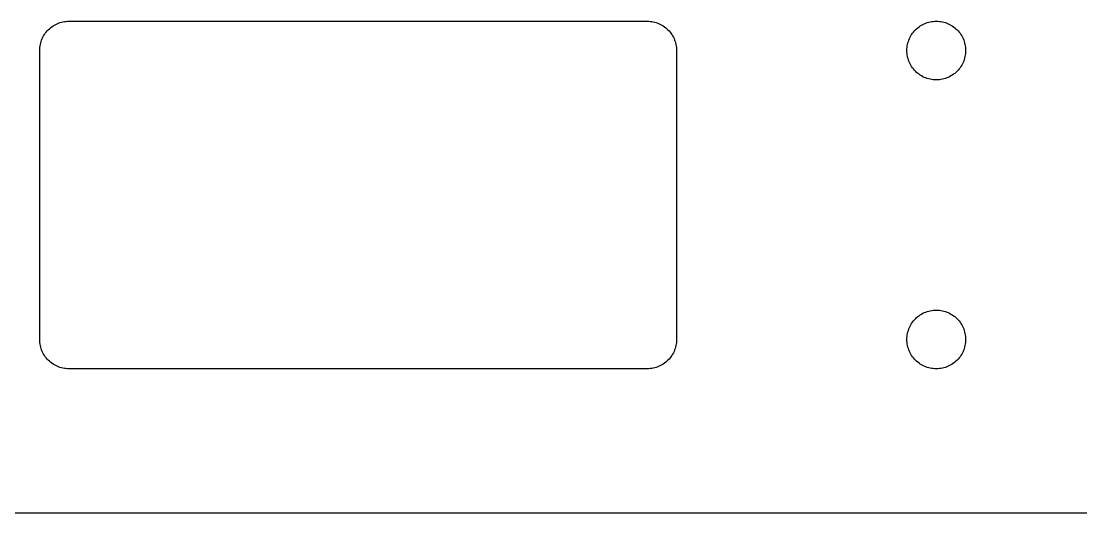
# Model space of a CAD drawing. Header units: metres. Extents: x 0 to 406, y 0 to 165.
# Drawn here: x 86.8 to 203.2, y 0 to 54 of the extents above; entities that cross this region are included whole.
import ezdxf

# ---------------------------------------------------------------- set-up
doc = ezdxf.new("R2010")
doc.units = ezdxf.units.M

msp = doc.modelspace()

# ---------------------------------------------------------------- linework, layer by layer
for p, q in [((90.3185, 53.5047), (90.4625, 53.5929)), ((90.4625, 53.5929), (90.6109, 53.6735)), ((90.6109, 53.6735), (90.7633, 53.7462)), ((90.7633, 53.7462), (90.9193, 53.8108)), ((90.9193, 53.8108), (91.0784, 53.8672)), ((91.0784, 53.8672), (91.2403, 53.9151)), ((91.2403, 53.9151), (91.4045, 53.9545)), ((91.4045, 53.9545), (91.5705, 53.9853)), ((91.5705, 53.9853), (91.7379, 54.0073)), ((91.7379, 54.0073), (91.9062, 54.0206)), ((91.9062, 54.0206), (92.075, 54.025)), ((92.075, 54.025), (155.575, 54.025)), ((155.575, 54.025), (155.744, 54.0206)), ((155.744, 54.0206), (155.912, 54.0073)), ((155.912, 54.0073), (156.08, 53.9853)), ((156.08, 53.9853), (156.246, 53.9545)), ((156.246, 53.9545), (156.41, 53.9151)), ((156.41, 53.9151), (156.572, 53.8672)), ((156.572, 53.8672), (156.731, 53.8108)), ((156.731, 53.8108), (156.887, 53.7462)), ((156.887, 53.7462), (157.039, 53.6735)), ((157.039, 53.6735), (157.188, 53.5929)), ((157.188, 53.5929), (157.331, 53.5047)), ((185.569, 53.5047), (185.712, 53.5929)), ((185.712, 53.5929), (185.861, 53.6735)), ((185.861, 53.6735), (186.013, 53.7462)), ((186.013, 53.7462), (186.169, 53.8108)), ((186.169, 53.8108), (186.328, 53.8672)), ((186.328, 53.8672), (186.49, 53.9151)), ((186.49, 53.9151), (186.654, 53.9545)), ((186.654, 53.9545), (186.82, 53.9853)), ((186.82, 53.9853), (186.988, 54.0073)), ((186.988, 54.0073), (187.156, 54.0206)), ((187.156, 54.0206), (187.325, 54.025)), ((187.325, 54.025), (187.494, 54.0206)), ((187.494, 54.0206), (187.662, 54.0073)), ((187.662, 54.0073), (187.83, 53.9853)), ((187.83, 53.9853), (187.996, 53.9545)), ((187.996, 53.9545), (188.16, 53.9151)), ((188.16, 53.9151), (188.322, 53.8672)), ((188.322, 53.8672), (188.481, 53.8108)), ((188.481, 53.8108), (188.637, 53.7462)), ((188.637, 53.7462), (188.789, 53.6735)), ((188.789, 53.6735), (188.938, 53.5929)), ((188.938, 53.5929), (189.081, 53.5047)), ((89.2015, 52.2641), (89.2821, 52.4125)), ((89.2821, 52.4125), (89.3703, 52.5565)), ((89.3703, 52.5565), (89.4659, 52.6956)), ((89.4659, 52.6956), (89.5687, 52.8296)), ((89.5687, 52.8296), (89.6784, 52.9579)), ((89.6784, 52.9579), (89.7946, 53.0804)), ((89.7946, 53.0804), (89.9171, 53.1966)), ((89.9171, 53.1966), (90.0454, 53.3063)), ((90.0454, 53.3063), (90.1794, 53.4091)), ((90.1794, 53.4091), (90.3185, 53.5047)), ((157.331, 53.5047), (157.471, 53.4091)), ((157.471, 53.4091), (157.605, 53.3063)), ((157.605, 53.3063), (157.733, 53.1966)), ((157.733, 53.1966), (157.855, 53.0804)), ((157.855, 53.0804), (157.972, 52.9579)), ((157.972, 52.9579), (158.081, 52.8296)), ((158.081, 52.8296), (158.184, 52.6956)), ((158.184, 52.6956), (158.28, 52.5565)), ((158.28, 52.5565), (158.368, 52.4125)), ((158.368, 52.4125), (158.448, 52.2641)), ((184.452, 52.2641), (184.532, 52.4125)), ((184.532, 52.4125), (184.62, 52.5565)), ((184.62, 52.5565), (184.716, 52.6956)), ((184.716, 52.6956), (184.819, 52.8296)), ((184.819, 52.8296), (184.928, 52.9579)), ((184.928, 52.9579), (185.045, 53.0804)), ((185.045, 53.0804), (185.167, 53.1966)), ((185.167, 53.1966), (185.295, 53.3063)), ((185.295, 53.3063), (185.429, 53.4091)), ((185.429, 53.4091), (185.569, 53.5047)), ((189.081, 53.5047), (189.221, 53.4091)), ((189.221, 53.4091), (189.355, 53.3063)), ((189.355, 53.3063), (189.483, 53.1966)), ((189.483, 53.1966), (189.605, 53.0804)), ((189.605, 53.0804), (189.722, 52.9579)), ((189.722, 52.9579), (189.831, 52.8296)), ((189.831, 52.8296), (189.934, 52.6956)), ((189.934, 52.6956), (190.03, 52.5565)), ((190.03, 52.5565), (190.118, 52.4125)), ((190.118, 52.4125), (190.198, 52.2641)), ((88.8677, 51.1371), (88.8897, 51.3045)), ((88.8897, 51.3045), (88.9205, 51.4705)), ((88.9205, 51.4705), (88.9599, 51.6347)), ((88.9599, 51.6347), (89.0078, 51.7966)), ((89.0078, 51.7966), (89.0642, 51.9557)), ((89.0642, 51.9557), (89.1288, 52.1117)), ((89.1288, 52.1117), (89.2015, 52.2641)), ((158.448, 52.2641), (158.521, 52.1117)), ((158.521, 52.1117), (158.586, 51.9557)), ((158.586, 51.9557), (158.642, 51.7966)), ((158.642, 51.7966), (158.69, 51.6347)), ((158.69, 51.6347), (158.73, 51.4705)), ((158.73, 51.4705), (158.76, 51.3045)), ((158.76, 51.3045), (158.782, 51.1371)), ((184.118, 51.1371), (184.14, 51.3045)), ((184.14, 51.3045), (184.17, 51.4705)), ((184.17, 51.4705), (184.21, 51.6347)), ((184.21, 51.6347), (184.258, 51.7966)), ((184.258, 51.7966), (184.314, 51.9557)), ((184.314, 51.9557), (184.379, 52.1117)), ((184.379, 52.1117), (184.452, 52.2641)), ((190.198, 52.2641), (190.271, 52.1117)), ((190.271, 52.1117), (190.336, 51.9557)), ((190.336, 51.9557), (190.392, 51.7966)), ((190.392, 51.7966), (190.44, 51.6347)), ((190.44, 51.6347), (190.48, 51.4705)), ((190.48, 51.4705), (190.51, 51.3045)), ((190.51, 51.3045), (190.532, 51.1371)), ((88.85, 50.8), (88.8544, 50.9688)), ((88.85, 19.05), (88.85, 50.8)), ((88.8544, 50.9688), (88.8677, 51.1371)), ((158.782, 51.1371), (158.796, 50.9688)), ((158.796, 50.9688), (158.8, 50.8)), ((158.8, 50.8), (158.8, 19.05)), ((184.1, 50.8), (184.104, 50.9688)), ((184.104, 50.6312), (184.1, 50.8)), ((184.104, 50.9688), (184.118, 51.1371)), ((184.118, 50.4629), (184.104, 50.6312)), ((184.14, 50.2955), (184.118, 50.4629)), ((184.17, 50.1295), (184.14, 50.2955)), ((184.21, 49.9653), (184.17, 50.1295)), ((190.48, 50.1295), (190.44, 49.9653)), ((190.51, 50.2955), (190.48, 50.1295)), ((190.532, 50.4629), (190.51, 50.2955)), ((190.532, 51.1371), (190.546, 50.9688)), ((190.546, 50.6312), (190.532, 50.4629)), ((190.546, 50.9688), (190.55, 50.8)), ((190.55, 50.8), (190.546, 50.6312)), ((184.258, 49.8034), (184.21, 49.9653)), ((184.314, 49.6443), (184.258, 49.8034)), ((184.379, 49.4883), (184.314, 49.6443)), ((184.452, 49.3359), (184.379, 49.4883)), ((184.532, 49.1875), (184.452, 49.3359)), ((184.62, 49.0435), (184.532, 49.1875)), ((184.716, 48.9044), (184.62, 49.0435)), ((184.819, 48.7704), (184.716, 48.9044)), ((189.934, 48.9044), (189.831, 48.7704)), ((190.03, 49.0435), (189.934, 48.9044)), ((190.118, 49.1875), (190.03, 49.0435)), ((190.198, 49.3359), (190.118, 49.1875)), ((190.271, 49.4883), (190.198, 49.3359)), ((190.336, 49.6443), (190.271, 49.4883)), ((190.392, 49.8034), (190.336, 49.6443)), ((190.44, 49.9653), (190.392, 49.8034)), ((184.928, 48.6421), (184.819, 48.7704)), ((185.045, 48.5196), (184.928, 48.6421)), ((185.167, 48.4034), (185.045, 48.5196)), ((185.295, 48.2937), (185.167, 48.4034)), ((185.429, 48.1909), (185.295, 48.2937)), ((185.569, 48.0953), (185.429, 48.1909)), ((185.712, 48.0071), (185.569, 48.0953)), ((185.861, 47.9265), (185.712, 48.0071)), ((186.013, 47.8538), (185.861, 47.9265)), ((186.169, 47.7892), (186.013, 47.8538)), ((186.328, 47.7328), (186.169, 47.7892)), ((186.49, 47.6849), (186.328, 47.7328)), ((188.322, 47.7328), (188.16, 47.6849)), ((188.481, 47.7892), (188.322, 47.7328)), ((188.637, 47.8538), (188.481, 47.7892)), ((188.789, 47.9265), (188.637, 47.8538)), ((188.938, 48.0071), (188.789, 47.9265)), ((189.081, 48.0953), (188.938, 48.0071)), ((189.221, 48.1909), (189.081, 48.0953)), ((189.355, 48.2937), (189.221, 48.1909)), ((189.483, 48.4034), (189.355, 48.2937)), ((189.605, 48.5196), (189.483, 48.4034)), ((189.722, 48.6421), (189.605, 48.5196)), ((189.831, 48.7704), (189.722, 48.6421)), ((186.654, 47.6455), (186.49, 47.6849)), ((186.82, 47.6147), (186.654, 47.6455)), ((186.988, 47.5927), (186.82, 47.6147)), ((187.156, 47.5794), (186.988, 47.5927)), ((187.325, 47.575), (187.156, 47.5794)), ((187.494, 47.5794), (187.325, 47.575)), ((187.662, 47.5927), (187.494, 47.5794)), ((187.83, 47.6147), (187.662, 47.5927)), ((187.996, 47.6455), (187.83, 47.6147)), ((188.16, 47.6849), (187.996, 47.6455)), ((186.169, 22.0608), (186.328, 22.1172)), ((186.328, 22.1172), (186.49, 22.1651)), ((186.49, 22.1651), (186.654, 22.2045)), ((186.654, 22.2045), (186.82, 22.2353)), ((186.82, 22.2353), (186.988, 22.2573)), ((186.988, 22.2573), (187.156, 22.2706)), ((187.156, 22.2706), (187.325, 22.275)), ((187.325, 22.275), (187.494, 22.2706)), ((187.494, 22.2706), (187.662, 22.2573)), ((187.662, 22.2573), (187.83, 22.2353)), ((187.83, 22.2353), (187.996, 22.2045)), ((187.996, 22.2045), (188.16, 22.1651)), ((188.16, 22.1651), (188.322, 22.1172)), ((188.322, 22.1172), (188.481, 22.0608)), ((184.716, 20.9456), (184.819, 21.0796)), ((184.819, 21.0796), (184.928, 21.2079)), ((184.928, 21.2079), (185.045, 21.3304)), ((185.045, 21.3304), (185.167, 21.4466)), ((185.167, 21.4466), (185.295, 21.5563)), ((185.295, 21.5563), (185.429, 21.6591)), ((185.429, 21.6591), (185.569, 21.7547)), ((185.569, 21.7547), (185.712, 21.8429)), ((185.712, 21.8429), (185.861, 21.9235)), ((185.861, 21.9235), (186.013, 21.9962)), ((186.013, 21.9962), (186.169, 22.0608)), ((188.481, 22.0608), (188.637, 21.9962)), ((188.637, 21.9962), (188.789, 21.9235)), ((188.789, 21.9235), (188.938, 21.8429)), ((188.938, 21.8429), (189.081, 21.7547)), ((189.081, 21.7547), (189.221, 21.6591)), ((189.221, 21.6591), (189.355, 21.5563)), ((189.355, 21.5563), (189.483, 21.4466)), ((189.483, 21.4466), (189.605, 21.3304)), ((189.605, 21.3304), (189.722, 21.2079)), ((189.722, 21.2079), (189.831, 21.0796)), ((189.831, 21.0796), (189.934, 20.9456)), ((184.17, 19.7205), (184.21, 19.8847)), ((184.21, 19.8847), (184.258, 20.0466)), ((184.258, 20.0466), (184.314, 20.2057)), ((184.314, 20.2057), (184.379, 20.3617)), ((184.379, 20.3617), (184.452, 20.5141)), ((184.452, 20.5141), (184.532, 20.6625)), ((184.532, 20.6625), (184.62, 20.8065)), ((184.62, 20.8065), (184.716, 20.9456)), ((189.934, 20.9456), (190.03, 20.8065)), ((190.03, 20.8065), (190.118, 20.6625)), ((190.118, 20.6625), (190.198, 20.5141)), ((190.198, 20.5141), (190.271, 20.3617)), ((190.271, 20.3617), (190.336, 20.2057)), ((190.336, 20.2057), (190.392, 20.0466)), ((190.392, 20.0466), (190.44, 19.8847)), ((190.44, 19.8847), (190.48, 19.7205)), ((88.8544, 18.8812), (88.85, 19.05)), ((88.8677, 18.7129), (88.8544, 18.8812)), ((88.8897, 18.5455), (88.8677, 18.7129)), ((158.782, 18.7129), (158.76, 18.5455)), ((158.796, 18.8812), (158.782, 18.7129)), ((158.8, 19.05), (158.796, 18.8812)), ((184.1, 19.05), (184.104, 19.2188)), ((184.104, 18.8812), (184.1, 19.05)), ((184.104, 19.2188), (184.118, 19.3871)), ((184.118, 18.7129), (184.104, 18.8812)), ((184.118, 19.3871), (184.14, 19.5545)), ((184.14, 18.5455), (184.118, 18.7129)), ((184.14, 19.5545), (184.17, 19.7205)), ((190.48, 19.7205), (190.51, 19.5545)), ((190.51, 19.5545), (190.532, 19.3871)), ((190.532, 18.7129), (190.51, 18.5455)), ((190.532, 19.3871), (190.546, 19.2188)), ((190.546, 18.8812), (190.532, 18.7129)), ((190.546, 19.2188), (190.55, 19.05)), ((190.55, 19.05), (190.546, 18.8812)), ((88.9205, 18.3795), (88.8897, 18.5455)), ((88.9599, 18.2153), (88.9205, 18.3795)), ((89.0078, 18.0534), (88.9599, 18.2153)), ((89.0642, 17.8943), (89.0078, 18.0534)), ((89.1288, 17.7383), (89.0642, 17.8943)), ((89.2015, 17.5859), (89.1288, 17.7383)), ((89.2821, 17.4375), (89.2015, 17.5859)), ((158.448, 17.5859), (158.368, 17.4375)), ((158.521, 17.7383), (158.448, 17.5859)), ((158.586, 17.8943), (158.521, 17.7383)), ((158.642, 18.0534), (158.586, 17.8943)), ((158.69, 18.2153), (158.642, 18.0534)), ((158.73, 18.3795), (158.69, 18.2153)), ((158.76, 18.5455), (158.73, 18.3795)), ((184.17, 18.3795), (184.14, 18.5455)), ((184.21, 18.2153), (184.17, 18.3795)), ((184.258, 18.0534), (184.21, 18.2153)), ((184.314, 17.8943), (184.258, 18.0534)), ((184.379, 17.7383), (184.314, 17.8943)), ((184.452, 17.5859), (184.379, 17.7383)), ((184.532, 17.4375), (184.452, 17.5859)), ((190.198, 17.5859), (190.118, 17.4375)), ((190.271, 17.7383), (190.198, 17.5859)), ((190.336, 17.8943), (190.271, 17.7383)), ((190.392, 18.0534), (190.336, 17.8943)), ((190.44, 18.2153), (190.392, 18.0534)), ((190.48, 18.3795), (190.44, 18.2153)), ((190.51, 18.5455), (190.48, 18.3795)), ((89.3703, 17.2935), (89.2821, 17.4375)), ((89.4659, 17.1544), (89.3703, 17.2935)), ((89.5687, 17.0204), (89.4659, 17.1544)), ((89.6784, 16.8921), (89.5687, 17.0204)), ((89.7946, 16.7696), (89.6784, 16.8921)), ((89.9171, 16.6534), (89.7946, 16.7696)), ((90.0454, 16.5437), (89.9171, 16.6534)), ((90.1794, 16.4409), (90.0454, 16.5437)), ((90.3185, 16.3453), (90.1794, 16.4409)), ((90.4625, 16.2571), (90.3185, 16.3453)), ((157.331, 16.3453), (157.188, 16.2571)), ((157.471, 16.4409), (157.331, 16.3453)), ((157.605, 16.5437), (157.471, 16.4409)), ((157.733, 16.6534), (157.605, 16.5437)), ((157.855, 16.7696), (157.733, 16.6534)), ((157.972, 16.8921), (157.855, 16.7696)), ((158.081, 17.0204), (157.972, 16.8921)), ((158.184, 17.1544), (158.081, 17.0204)), ((158.28, 17.2935), (158.184, 17.1544)), ((158.368, 17.4375), (158.28, 17.2935)), ((184.62, 17.2935), (184.532, 17.4375)), ((184.716, 17.1544), (184.62, 17.2935)), ((184.819, 17.0204), (184.716, 17.1544)), ((184.928, 16.8921), (184.819, 17.0204)), ((185.045, 16.7696), (184.928, 16.8921)), ((185.167, 16.6534), (185.045, 16.7696)), ((185.295, 16.5437), (185.167, 16.6534)), ((185.429, 16.4409), (185.295, 16.5437)), ((185.569, 16.3453), (185.429, 16.4409)), ((185.712, 16.2571), (185.569, 16.3453)), ((189.081, 16.3453), (188.938, 16.2571)), ((189.221, 16.4409), (189.081, 16.3453)), ((189.355, 16.5437), (189.221, 16.4409)), ((189.483, 16.6534), (189.355, 16.5437)), ((189.605, 16.7696), (189.483, 16.6534)), ((189.722, 16.8921), (189.605, 16.7696)), ((189.831, 17.0204), (189.722, 16.8921)), ((189.934, 17.1544), (189.831, 17.0204)), ((190.03, 17.2935), (189.934, 17.1544)), ((190.118, 17.4375), (190.03, 17.2935)), ((90.6109, 16.1765), (90.4625, 16.2571)), ((90.7633, 16.1038), (90.6109, 16.1765)), ((90.9193, 16.0392), (90.7633, 16.1038)), ((91.0784, 15.9828), (90.9193, 16.0392)), ((91.2403, 15.9349), (91.0784, 15.9828)), ((91.4045, 15.8955), (91.2403, 15.9349)), ((91.5705, 15.8647), (91.4045, 15.8955)), ((91.7379, 15.8427), (91.5705, 15.8647)), ((91.9062, 15.8294), (91.7379, 15.8427)), ((92.075, 15.825), (91.9062, 15.8294)), ((155.575, 15.825), (92.075, 15.825)), ((155.744, 15.8294), (155.575, 15.825)), ((155.912, 15.8427), (155.744, 15.8294)), ((156.08, 15.8647), (155.912, 15.8427)), ((156.246, 15.8955), (156.08, 15.8647)), ((156.41, 15.9349), (156.246, 15.8955)), ((156.572, 15.9828), (156.41, 15.9349)), ((156.731, 16.0392), (156.572, 15.9828)), ((156.887, 16.1038), (156.731, 16.0392)), ((157.039, 16.1765), (156.887, 16.1038)), ((157.188, 16.2571), (157.039, 16.1765)), ((185.861, 16.1765), (185.712, 16.2571)), ((186.013, 16.1038), (185.861, 16.1765)), ((186.169, 16.0392), (186.013, 16.1038)), ((186.328, 15.9828), (186.169, 16.0392)), ((186.49, 15.9349), (186.328, 15.9828)), ((186.654, 15.8955), (186.49, 15.9349)), ((186.82, 15.8647), (186.654, 15.8955)), ((186.988, 15.8427), (186.82, 15.8647)), ((187.156, 15.8294), (186.988, 15.8427)), ((187.325, 15.825), (187.156, 15.8294)), ((187.494, 15.8294), (187.325, 15.825)), ((187.662, 15.8427), (187.494, 15.8294)), ((187.83, 15.8647), (187.662, 15.8427)), ((187.996, 15.8955), (187.83, 15.8647)), ((188.16, 15.9349), (187.996, 15.8955)), ((188.322, 15.9828), (188.16, 15.9349)), ((188.481, 16.0392), (188.322, 15.9828)), ((188.637, 16.1038), (188.481, 16.0392)), ((188.789, 16.1765), (188.637, 16.1038)), ((188.938, 16.2571), (188.789, 16.1765)), ((0, 0), (406.4, 0))]:
    msp.add_line(p, q)

doc.saveas('drawing.dxf')
